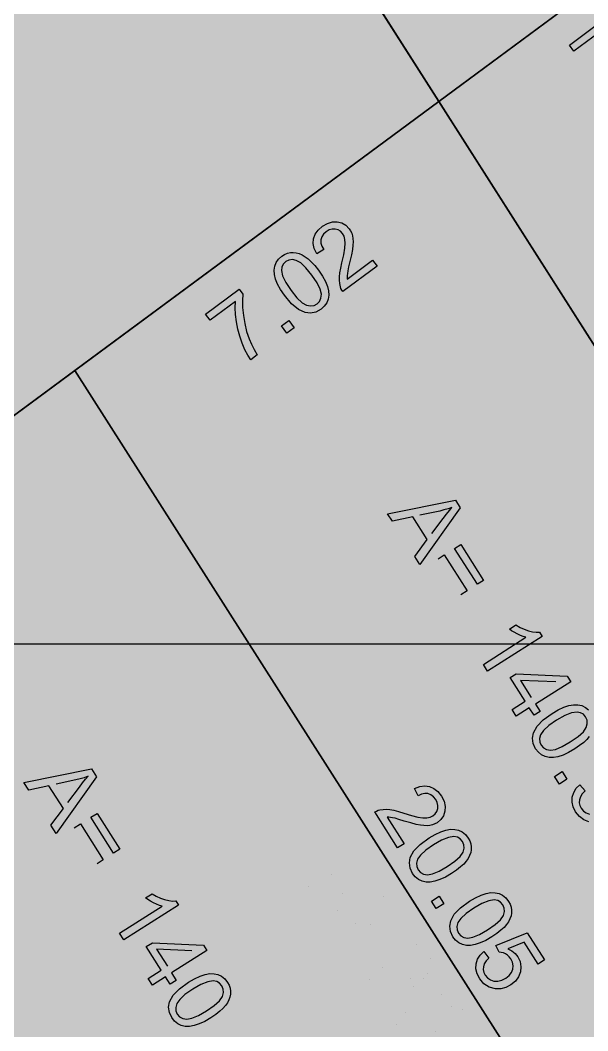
# Model space of a CAD drawing. Extents: x -5280327 to 29700, y -3925683 to 5564800.
# Drawn here: x 21262 to 21607, y 8263 to 8877 of the extents above; entities that cross this region are included whole.
import ezdxf

# ---------------------------------------------------------------- set-up
doc = ezdxf.new("R2010")
doc.units = 0
doc.linetypes.add('6', pattern=[2640.874023, 1320.437012, -1320.437012])
doc.layers.get('0').update_dxf_attribs({"linetype": 'CONTINUOUS'})
doc.layers.add('31_PREDIOS_TOTAL', color=7, linetype='CONTINUOUS')
doc.layers.add('LOTES', color=7, linetype='CONTINUOUS')

msp = doc.modelspace()

# ---------------------------------------------------------------- linework, layer by layer
at = {"color": 7, "linetype": '6', "const_width": 10343.08}
msp.add_lwpolyline([(0, 29405.62), (24528.32, 0)], dxfattribs=at)
msp.add_lwpolyline([(0, 29405.62), (24528.32, 0)], dxfattribs=at)
at = {"color": 7}
msp.add_polyline3d([(20853.52, 8337.5, 66160.85), (22179.21, 9318.13, 66160.85)], dxfattribs=at)
at = {"layer": '31_PREDIOS_TOTAL', "color": 7, "const_width": 0.00153}
for points in [[(21446.27, 8345.39), (21442.37, 8342.9), (21428.46, 8364.74), (21428.46, 8364.74), (21429.45, 8365.32), (21430.49, 8365.76), (21431.58, 8366.06), (21431.58, 8366.06), (21433.49, 8366.34), (21435.52, 8366.38), (21437.68, 8366.19), (21437.68, 8366.19), (21440.09, 8365.75), (21442.88, 8365.04), (21446.06, 8364.07), (21446.06, 8364.07), (21450.84, 8362.61), (21454.71, 8361.67), (21457.69, 8361.24), (21457.69, 8361.24), (21460.05, 8361.27), (21462.08, 8361.67), (21463.77, 8362.46), (21463.77, 8362.46), (21465.18, 8363.62), (21466.17, 8365.06), (21466.74, 8366.77), (21466.74, 8366.77), (21466.86, 8368.62), (21466.46, 8370.47), (21465.54, 8372.32), (21465.54, 8372.32), (21464.18, 8374.02), (21462.6, 8375.21), (21460.79, 8375.89), (21460.79, 8375.89), (21458.85, 8376.03), (21456.85, 8375.59), (21454.79, 8374.57), (21452.57, 8379.01), (21452.57, 8379.01), (21455.78, 8380.29), (21458.83, 8380.72), (21461.73, 8380.32), (21461.73, 8380.32), (21464.41, 8379.11), (21466.82, 8377.12), (21468.95, 8374.37), (21468.95, 8374.37), (21470.54, 8371.23), (21471.26, 8368.17), (21471.11, 8365.16), (21471.11, 8365.16), (21470.19, 8362.42), (21468.6, 8360.11), (21466.34, 8358.23), (21466.34, 8358.23), (21464.97, 8357.48), (21463.49, 8356.93), (21461.92, 8356.56), (21461.92, 8356.56), (21460.2, 8356.39), (21458.29, 8356.43), (21456.17, 8356.69), (21456.17, 8356.69), (21453.61, 8357.21), (21450.35, 8358.06), (21446.38, 8359.24), (21446.38, 8359.24), (21443.19, 8360.22), (21440.81, 8360.9), (21439.24, 8361.28), (21439.24, 8361.28), (21438.09, 8361.46), (21437, 8361.57), (21435.95, 8361.59), (21446.27, 8345.39)], [(21461.43, 8348.93), (21461.43, 8348.93), (21465.17, 8351.12), (21468.57, 8352.72), (21471.63, 8353.73), (21471.63, 8353.73), (21474.42, 8354.2), (21477.02, 8354.17), (21479.42, 8353.65), (21479.42, 8353.65), (21481.59, 8352.62), (21483.51, 8351.04), (21485.17, 8348.91), (21485.17, 8348.91), (21486.13, 8347.13), (21486.76, 8345.35), (21487.07, 8343.56), (21487.07, 8343.56), (21487.05, 8341.78), (21486.72, 8340.02), (21486.09, 8338.28), (21486.09, 8338.28), (21485.16, 8336.55), (21483.96, 8334.83), (21482.48, 8333.1), (21482.48, 8333.1), (21480.59, 8331.32), (21478.15, 8329.41), (21475.15, 8327.39), (21475.15, 8327.39), (21471.44, 8325.21), (21468.05, 8323.62), (21465, 8322.6), (21465, 8322.6), (21462.21, 8322.13), (21459.61, 8322.15), (21457.21, 8322.66), (21457.21, 8322.66), (21455.02, 8323.69), (21453.1, 8325.28), (21451.43, 8327.42), (21451.43, 8327.42), (21449.93, 8330.62), (21449.48, 8333.85), (21450.08, 8337.11), (21450.08, 8337.11), (21452.25, 8341.04), (21456.03, 8344.98), (21461.43, 8348.93)], [(21464.08, 8344.76), (21459.4, 8341.48), (21456.19, 8338.55), (21454.47, 8335.96), (21454.47, 8335.96), (21453.84, 8333.64), (21453.94, 8331.5), (21454.77, 8329.55), (21454.77, 8329.55), (21456.19, 8327.98), (21458.09, 8326.98), (21460.46, 8326.57), (21460.46, 8326.57), (21463.54, 8327.04), (21467.55, 8328.71), (21472.49, 8331.56), (21472.49, 8331.56), (21477.19, 8334.84), (21480.4, 8337.78), (21482.12, 8340.36), (21482.12, 8340.36), (21482.73, 8342.68), (21482.62, 8344.83), (21481.78, 8346.81), (21481.78, 8346.81), (21480.41, 8348.38), (21478.68, 8349.37), (21476.57, 8349.77), (21476.57, 8349.77), (21473.25, 8349.29), (21469.09, 8347.62), (21464.08, 8344.76)], [(21462.93, 8310.61), (21467.55, 8313.55), (21470.49, 8308.93), (21465.87, 8305.99), (21462.93, 8310.61)], [(21485.94, 8310.44), (21485.94, 8310.44), (21489.68, 8312.63), (21493.07, 8314.23), (21496.14, 8315.24), (21496.14, 8315.24), (21498.93, 8315.71), (21501.53, 8315.68), (21503.93, 8315.16), (21503.93, 8315.16), (21506.1, 8314.13), (21508.02, 8312.55), (21509.68, 8310.42), (21509.68, 8310.42), (21510.64, 8308.64), (21511.27, 8306.86), (21511.58, 8305.07), (21511.58, 8305.07), (21511.56, 8303.29), (21511.23, 8301.53), (21510.6, 8299.79), (21510.6, 8299.79), (21509.67, 8298.06), (21508.47, 8296.34), (21506.99, 8294.61), (21506.99, 8294.61), (21505.1, 8292.83), (21502.65, 8290.92), (21499.66, 8288.9), (21499.66, 8288.9), (21495.94, 8286.72), (21492.56, 8285.13), (21489.51, 8284.11), (21489.51, 8284.11), (21486.72, 8283.64), (21484.12, 8283.66), (21481.71, 8284.17), (21481.71, 8284.17), (21479.53, 8285.2), (21477.61, 8286.79), (21475.94, 8288.93), (21475.94, 8288.93), (21474.44, 8292.13), (21473.99, 8295.36), (21474.59, 8298.62), (21474.59, 8298.62), (21476.76, 8302.55), (21480.54, 8306.49), (21485.94, 8310.44)], [(21488.59, 8306.27), (21483.91, 8302.99), (21480.7, 8300.06), (21478.98, 8297.47), (21478.98, 8297.47), (21478.35, 8295.15), (21478.45, 8293.01), (21479.28, 8291.06), (21479.28, 8291.06), (21480.7, 8289.49), (21482.6, 8288.49), (21484.97, 8288.08), (21484.97, 8288.08), (21488.05, 8288.55), (21492.06, 8290.22), (21497, 8293.07), (21497, 8293.07), (21501.7, 8296.35), (21504.91, 8299.29), (21506.63, 8301.87), (21506.63, 8301.87), (21507.24, 8304.19), (21507.13, 8306.34), (21506.29, 8308.32), (21506.29, 8308.32), (21504.92, 8309.89), (21503.18, 8310.88), (21501.08, 8311.28), (21501.08, 8311.28), (21497.76, 8310.8), (21493.6, 8309.13), (21488.59, 8306.27)], [(21505.62, 8262.48), (21508.04, 8263.7), (21508.04, 8263.7), (21510.05, 8265.29), (21511.46, 8267.1), (21512.27, 8269.14), (21512.27, 8269.14), (21512.47, 8271.28), (21512.06, 8273.41), (21511.03, 8275.52), (21511.03, 8275.52), (21510.12, 8276.72), (21509.07, 8277.71), (21507.88, 8278.49), (21507.88, 8278.49), (21506.61, 8279.05), (21505.31, 8279.39), (21503.99, 8279.5), (21502.06, 8283.62), (21521.07, 8291.23), (21531.53, 8274.8), (21527.66, 8272.33), (21519.26, 8285.51), (21509.25, 8281.64), (21509.25, 8281.64), (21511.68, 8280.36), (21513.7, 8278.72), (21515.3, 8276.72), (21515.3, 8276.72), (21516.71, 8273.77), (21517.26, 8270.7), (21516.95, 8267.51), (21516.95, 8267.51), (21515.81, 8264.46), (21513.88, 8261.83)], [(21494.8, 8260.3), (21492.18, 8263.43), (21492.18, 8263.43), (21490.67, 8266.42), (21489.95, 8269.41), (21490.02, 8272.39), (21490.02, 8272.39), (21490.85, 8275.21), (21492.39, 8277.71), (21494.64, 8279.91)], [(21494.64, 8279.91), (21497.71, 8275.88), (21497.71, 8275.88), (21496.1, 8274.21), (21495.01, 8272.49), (21494.44, 8270.7), (21494.44, 8270.7), (21494.35, 8268.92), (21494.71, 8267.2), (21495.52, 8265.55), (21495.52, 8265.55), (21496.94, 8263.85), (21498.73, 8262.67)]]:
    msp.add_lwpolyline(points, dxfattribs=at)
at = {"layer": '31_PREDIOS_TOTAL', "color": 7}
for points in [[(21598.49, 8858.32, 33030.86), (21595.74, 8862.04, 33030.86), (21616.13, 8877.11, 33030.86)], [(21613.91, 8869.73, 33030.86), (21598.49, 8858.32, 33030.86)], [(21476.25, 8731.31, 33030.86), (21478.99, 8727.59, 33030.86), (21458.18, 8712.2, 33030.86), (21458.18, 8712.2, 33030.86), (21457.53, 8713.14, 33030.86), (21457.02, 8714.14, 33030.86), (21456.65, 8715.21, 33030.86), (21456.65, 8715.21, 33030.86), (21456.24, 8717.1, 33030.86), (21456.06, 8719.12, 33030.86), (21456.09, 8721.29, 33030.86), (21456.09, 8721.29, 33030.86), (21456.36, 8723.72, 33030.86), (21456.87, 8726.56, 33030.86), (21457.63, 8729.8, 33030.86), (21457.63, 8729.8, 33030.86), (21458.75, 8734.67, 33030.86), (21459.41, 8738.6, 33030.86), (21459.63, 8741.6, 33030.86), (21459.63, 8741.6, 33030.86), (21459.44, 8743.95, 33030.86), (21458.9, 8745.94, 33030.86), (21457.99, 8747.58, 33030.86), (21457.99, 8747.58, 33030.86), (21456.74, 8748.9, 33030.86), (21455.23, 8749.78, 33030.86), (21453.48, 8750.24, 33030.86), (21453.48, 8750.24, 33030.86), (21451.63, 8750.23, 33030.86), (21449.81, 8749.7, 33030.86), (21448.03, 8748.65, 33030.86), (21448.03, 8748.65, 33030.86), (21446.43, 8747.18, 33030.86), (21445.36, 8745.52, 33030.86), (21444.8, 8743.67, 33030.86), (21444.8, 8743.67, 33030.86), (21444.8, 8741.72, 33030.86), (21445.38, 8739.76, 33030.86), (21446.54, 8737.78, 33030.86), (21442.26, 8735.25, 33030.86), (21442.26, 8735.25, 33030.86), (21440.77, 8738.36, 33030.86), (21440.12, 8741.38, 33030.86), (21440.32, 8744.29, 33030.86), (21440.32, 8744.29, 33030.86), (21441.34, 8747.05, 33030.86), (21443.15, 8749.59, 33030.86), (21445.75, 8751.91, 33030.86), (21445.75, 8751.91, 33030.86), (21448.77, 8753.72, 33030.86), (21451.78, 8754.65, 33030.86), (21454.78, 8754.71, 33030.86), (21454.78, 8754.71, 33030.86), (21457.59, 8753.99, 33030.86), (21460, 8752.56, 33030.86), (21462.03, 8750.43, 33030.86), (21462.03, 8750.43, 33030.86), (21462.87, 8749.12, 33030.86), (21463.53, 8747.69, 33030.86), (21464.01, 8746.15, 33030.86), (21464.01, 8746.15, 33030.86), (21464.29, 8744.44, 33030.86), (21464.39, 8742.53, 33030.86), (21464.28, 8740.4, 33030.86), (21464.28, 8740.4, 33030.86), (21463.94, 8737.81, 33030.86), (21463.32, 8734.49, 33030.86), (21462.42, 8730.45, 33030.86), (21462.42, 8730.45, 33030.86), (21461.67, 8727.2, 33030.86), (21461.15, 8724.78, 33030.86), (21460.89, 8723.19, 33030.86), (21460.89, 8723.19, 33030.86), (21460.78, 8722.03, 33030.86), (21460.75, 8720.93, 33030.86), (21460.8, 8719.88, 33030.86), (21476.25, 8731.31, 33030.86)], [(21422.73, 8709.99, 33030.86), (21422.73, 8709.99, 33030.86), (21420.28, 8713.57, 33030.86), (21418.45, 8716.85, 33030.86), (21417.23, 8719.83, 33030.86), (21417.23, 8719.83, 33030.86), (21416.57, 8722.59, 33030.86), (21416.41, 8725.18, 33030.86), (21416.76, 8727.61, 33030.86), (21416.76, 8727.61, 33030.86), (21417.64, 8729.85, 33030.86), (21419.08, 8731.87, 33030.86), (21421.09, 8733.68, 33030.86), (21421.09, 8733.68, 33030.86), (21422.8, 8734.76, 33030.86), (21424.53, 8735.52, 33030.86), (21426.29, 8735.94, 33030.86), (21426.29, 8735.94, 33030.86), (21428.07, 8736.05, 33030.86), (21429.85, 8735.85, 33030.86), (21431.63, 8735.34, 33030.86), (21431.63, 8735.34, 33030.86), (21433.41, 8734.53, 33030.86), (21435.22, 8733.45, 33030.86), (21437.05, 8732.1, 33030.86), (21437.05, 8732.1, 33030.86), (21438.96, 8730.34, 33030.86), (21441.03, 8728.03, 33030.86), (21443.26, 8725.18, 33030.86), (21443.26, 8725.18, 33030.86), (21445.69, 8721.63, 33030.86), (21447.52, 8718.37, 33030.86), (21448.74, 8715.4, 33030.86), (21448.74, 8715.4, 33030.86), (21449.41, 8712.64, 33030.86), (21449.57, 8710.05, 33030.86), (21449.23, 8707.61, 33030.86), (21449.23, 8707.61, 33030.86), (21448.35, 8705.37, 33030.86), (21446.9, 8703.34, 33030.86), (21444.88, 8701.52, 33030.86), (21444.88, 8701.52, 33030.86), (21441.79, 8699.8, 33030.86), (21438.6, 8699.13, 33030.86), (21435.31, 8699.5, 33030.86), (21435.31, 8699.5, 33030.86), (21431.23, 8701.39, 33030.86), (21427.04, 8704.89, 33030.86), (21422.73, 8709.99, 33030.86)], [(21426.7, 8712.93, 33030.86), (21430.3, 8708.49, 33030.86), (21433.45, 8705.5, 33030.86), (21436.15, 8703.96, 33030.86), (21436.15, 8703.96, 33030.86), (21438.51, 8703.49, 33030.86), (21440.63, 8703.74, 33030.86), (21442.52, 8704.7, 33030.86), (21442.52, 8704.7, 33030.86), (21443.99, 8706.23, 33030.86), (21444.85, 8708.2, 33030.86), (21445.1, 8710.59, 33030.86), (21445.1, 8710.59, 33030.86), (21444.41, 8713.63, 33030.86), (21442.47, 8717.51, 33030.86), (21439.29, 8722.24, 33030.86), (21439.29, 8722.24, 33030.86), (21435.68, 8726.7, 33030.86), (21432.53, 8729.69, 33030.86), (21429.83, 8731.23, 33030.86), (21429.83, 8731.23, 33030.86), (21427.47, 8731.68, 33030.86), (21425.33, 8731.42, 33030.86), (21423.42, 8730.44, 33030.86), (21423.42, 8730.44, 33030.86), (21421.95, 8728.97, 33030.86), (21421.08, 8727.17, 33030.86), (21420.83, 8725.04, 33030.86), (21420.83, 8725.04, 33030.86), (21421.54, 8721.76, 33030.86), (21423.5, 8717.73, 33030.86), (21426.7, 8712.93, 33030.86)], [(21377.54, 8694.88, 33030.86), (21374.8, 8698.6, 33030.86), (21395.18, 8713.68, 33030.86), (21397.4, 8710.67, 33030.86), (21397.4, 8710.67, 33030.86), (21397.16, 8706.82, 33030.86), (21397.27, 8702.52, 33030.86), (21397.73, 8697.76, 33030.86), (21397.73, 8697.76, 33030.86), (21398.56, 8692.84, 33030.86), (21399.72, 8688.08, 33030.86), (21401.24, 8683.47, 33030.86), (21401.24, 8683.47, 33030.86), (21402.57, 8680.25, 33030.86), (21404.21, 8677, 33030.86), (21406.16, 8673.72, 33030.86), (21402.19, 8670.78, 33030.86), (21402.19, 8670.78, 33030.86), (21400.42, 8673.57, 33030.86), (21398.69, 8676.92, 33030.86), (21397.01, 8680.84, 33030.86), (21397.01, 8680.84, 33030.86), (21395.51, 8685.09, 33030.86), (21394.34, 8689.46, 33030.86), (21393.51, 8693.95, 33030.86), (21393.51, 8693.95, 33030.86), (21393, 8698.35, 33030.86), (21392.82, 8702.46, 33030.86), (21392.97, 8706.29, 33030.86), (21377.54, 8694.88, 33030.86)], [(21424.16, 8687.03, 33030.86), (21420.9, 8691.43, 33030.86), (21425.31, 8694.69, 33030.86), (21428.56, 8690.29, 33030.86), (21424.16, 8687.03, 33030.86)], [(21485.34, 8577.27, 33030.86), (21526.47, 8585.56, 33030.86), (21529.46, 8580.85, 33030.86), (21504.98, 8546.33, 33030.86), (21501.82, 8551.31, 33030.86), (21509.39, 8561.53, 33030.86), (21500.61, 8575.35, 33030.86), (21488.29, 8572.63, 33030.86), (21485.34, 8577.27, 33030.86)], [(21512.09, 8565.14, 33030.86), (21519.06, 8574.41, 33030.86), (21519.06, 8574.41, 33030.86), (21521.06, 8577.03, 33030.86), (21522.85, 8579.26, 33030.86), (21524.43, 8581.1, 33030.86), (21524.43, 8581.1, 33030.86), (21522.01, 8580.24, 33030.86), (21519.52, 8579.5, 33030.86), (21516.98, 8578.88, 33030.86), (21504.98, 8576.35, 33030.86)], [(21539.87, 8534.33, 33030.86), (21526.02, 8556.17, 33030.86), (21529.81, 8558.57, 33030.86), (21543.66, 8536.74, 33030.86), (21539.87, 8534.33, 33030.86)], [(21515.98, 8549.79, 33030.86), (21519.77, 8552.2, 33030.86), (21533.63, 8530.37, 33030.86), (21529.84, 8527.96, 33030.86)], [(21546.05, 8481.64, 33030.86), (21543.47, 8485.7, 33030.86), (21569.34, 8502.12, 33030.86), (21569.34, 8502.12, 33030.86), (21567.72, 8502.61, 33030.86), (21565.98, 8503.3, 33030.86), (21564.1, 8504.19, 33030.86), (21564.1, 8504.19, 33030.86), (21562.27, 8505.18, 33030.86), (21560.67, 8506.16, 33030.86), (21559.29, 8507.13, 33030.86), (21563.22, 8509.62, 33030.86), (21563.22, 8509.62, 33030.86), (21565.74, 8508.17, 33030.86), (21568.29, 8507.01, 33030.86), (21570.87, 8506.13, 33030.86), (21570.87, 8506.13, 33030.86), (21573.35, 8505.55, 33030.86), (21575.59, 8505.29, 33030.86), (21577.59, 8505.33, 33030.86), (21579.25, 8502.71, 33030.86), (21546.05, 8481.64, 33030.86)], [(21560.91, 8458.23, 33030.86), (21568.82, 8463.25, 33030.86), (21559.72, 8477.6, 33030.86), (21563.44, 8479.96, 33030.86), (21594.45, 8478.47, 33030.86), (21596.55, 8475.15, 33030.86), (21575.12, 8461.55, 33030.86), (21577.96, 8457.09, 33030.86), (21574.24, 8454.73, 33030.86), (21571.4, 8459.19, 33030.86), (21563.48, 8454.17, 33030.86), (21560.91, 8458.23, 33030.86)], [(21587.45, 8475.08, 33030.86), (21565.97, 8475.97, 33030.86), (21572.55, 8465.61, 33030.86)], [(21585.26, 8455.9, 33030.86), (21585.26, 8455.9, 33030.86), (21589, 8458.09, 33030.86), (21592.4, 8459.68, 33030.86), (21595.47, 8460.69, 33030.86), (21595.47, 8460.69, 33030.86), (21598.26, 8461.15, 33030.86), (21600.86, 8461.12, 33030.86), (21603.26, 8460.6, 33030.86), (21603.26, 8460.6, 33030.86), (21605.43, 8459.56, 33030.86), (21607.34, 8457.98, 33030.86)], [(21607.77, 8441.77, 33030.86), (21606.29, 8440.04, 33030.86), (21606.29, 8440.04, 33030.86), (21604.4, 8438.26, 33030.86), (21601.95, 8436.36, 33030.86), (21598.95, 8434.34, 33030.86), (21598.95, 8434.34, 33030.86), (21595.23, 8432.17, 33030.86), (21591.85, 8430.58, 33030.86), (21588.79, 8429.57, 33030.86), (21588.79, 8429.57, 33030.86), (21586, 8429.1, 33030.86), (21583.4, 8429.12, 33030.86), (21581, 8429.64, 33030.86), (21581, 8429.64, 33030.86), (21578.82, 8430.67, 33030.86), (21576.9, 8432.27, 33030.86), (21575.23, 8434.41, 33030.86), (21575.23, 8434.41, 33030.86), (21573.73, 8437.61, 33030.86), (21573.29, 8440.84, 33030.86), (21573.89, 8444.1, 33030.86), (21573.89, 8444.1, 33030.86), (21576.07, 8448.03, 33030.86), (21579.86, 8451.96, 33030.86), (21585.26, 8455.9, 33030.86)], [(21587.91, 8451.73, 33030.86), (21583.22, 8448.45, 33030.86), (21580.01, 8445.53, 33030.86), (21578.28, 8442.94, 33030.86), (21578.28, 8442.94, 33030.86), (21577.65, 8440.62, 33030.86), (21577.75, 8438.48, 33030.86), (21578.57, 8436.53, 33030.86), (21578.57, 8436.53, 33030.86), (21579.99, 8434.95, 33030.86), (21581.89, 8433.96, 33030.86), (21584.26, 8433.54, 33030.86), (21584.26, 8433.54, 33030.86), (21587.34, 8434.01, 33030.86), (21591.35, 8435.67, 33030.86), (21596.3, 8438.51, 33030.86), (21596.3, 8438.51, 33030.86), (21601, 8441.79, 33030.86), (21604.21, 8444.72, 33030.86), (21605.94, 8447.3, 33030.86), (21605.94, 8447.3, 33030.86), (21606.56, 8449.62, 33030.86), (21606.45, 8451.77, 33030.86), (21605.61, 8453.75, 33030.86), (21605.61, 8453.75, 33030.86), (21604.24, 8455.33, 33030.86), (21602.51, 8456.31, 33030.86), (21600.41, 8456.72, 33030.86), (21600.41, 8456.72, 33030.86), (21597.08, 8456.24, 33030.86), (21592.92, 8454.58, 33030.86), (21587.91, 8451.73, 33030.86)], [(21264.39, 8413.84, 33030.86), (21305.52, 8422.13, 33030.86), (21308.51, 8417.41, 33030.86), (21284.03, 8382.89, 33030.86), (21280.87, 8387.87, 33030.86), (21288.44, 8398.09, 33030.86), (21279.66, 8411.91, 33030.86), (21267.34, 8409.19, 33030.86), (21264.39, 8413.84, 33030.86)], [(21586.71, 8417.58, 33030.86), (21591.33, 8420.52, 33030.86), (21594.27, 8415.89, 33030.86), (21589.64, 8412.96, 33030.86), (21586.71, 8417.58, 33030.86)], [(21291.14, 8401.7, 33030.86), (21298.11, 8410.97, 33030.86), (21298.11, 8410.97, 33030.86), (21300.11, 8413.59, 33030.86), (21301.9, 8415.82, 33030.86), (21303.48, 8417.67, 33030.86), (21303.48, 8417.67, 33030.86), (21301.06, 8416.8, 33030.86), (21298.58, 8416.06, 33030.86), (21296.03, 8415.44, 33030.86), (21284.03, 8412.91, 33030.86)], [(21495.32, 8376.62, 33030.86), (21491.42, 8374.14, 33030.86), (21477.52, 8395.98, 33030.86), (21477.52, 8395.98, 33030.86), (21478.5, 8396.56, 33030.86), (21479.54, 8397, 33030.86), (21480.63, 8397.3, 33030.86), (21480.63, 8397.3, 33030.86), (21482.54, 8397.57, 33030.86), (21484.57, 8397.61, 33030.86), (21486.73, 8397.42, 33030.86), (21486.73, 8397.42, 33030.86), (21489.14, 8396.98, 33030.86), (21491.93, 8396.28, 33030.86), (21495.11, 8395.3, 33030.86), (21495.11, 8395.3, 33030.86), (21499.89, 8393.85, 33030.86), (21503.77, 8392.9, 33030.86), (21506.74, 8392.48, 33030.86), (21506.74, 8392.48, 33030.86), (21509.1, 8392.5, 33030.86), (21511.13, 8392.91, 33030.86), (21512.83, 8393.69, 33030.86), (21512.83, 8393.69, 33030.86), (21514.23, 8394.85, 33030.86), (21515.22, 8396.29, 33030.86), (21515.8, 8398.01, 33030.86), (21515.8, 8398.01, 33030.86), (21515.91, 8399.86, 33030.86), (21515.51, 8401.71, 33030.86), (21514.59, 8403.56, 33030.86), (21514.59, 8403.56, 33030.86), (21513.23, 8405.26, 33030.86), (21511.65, 8406.45, 33030.86), (21509.85, 8407.13, 33030.86), (21509.85, 8407.13, 33030.86), (21507.9, 8407.26, 33030.86), (21505.9, 8406.82, 33030.86), (21503.85, 8405.81, 33030.86), (21501.62, 8410.25, 33030.86), (21501.62, 8410.25, 33030.86), (21504.83, 8411.52, 33030.86), (21507.89, 8411.96, 33030.86), (21510.78, 8411.55, 33030.86), (21510.78, 8411.55, 33030.86), (21513.46, 8410.34, 33030.86), (21515.87, 8408.36, 33030.86), (21518.01, 8405.61, 33030.86), (21518.01, 8405.61, 33030.86), (21519.59, 8402.47, 33030.86), (21520.31, 8399.4, 33030.86), (21520.16, 8396.4, 33030.86), (21520.16, 8396.4, 33030.86), (21519.24, 8393.65, 33030.86), (21517.65, 8391.34, 33030.86), (21515.39, 8389.47, 33030.86), (21515.39, 8389.47, 33030.86), (21514.02, 8388.72, 33030.86), (21512.55, 8388.16, 33030.86), (21510.98, 8387.8, 33030.86), (21510.98, 8387.8, 33030.86), (21509.26, 8387.63, 33030.86), (21507.34, 8387.67, 33030.86), (21505.23, 8387.92, 33030.86), (21505.23, 8387.92, 33030.86), (21502.66, 8388.44, 33030.86), (21499.4, 8389.29, 33030.86), (21495.43, 8390.47, 33030.86), (21495.43, 8390.47, 33030.86), (21492.24, 8391.45, 33030.86), (21489.86, 8392.13, 33030.86), (21488.29, 8392.51, 33030.86), (21488.29, 8392.51, 33030.86), (21487.14, 8392.7, 33030.86), (21486.05, 8392.8, 33030.86), (21485, 8392.82, 33030.86), (21495.32, 8376.62, 33030.86)], [(21607.59, 8390.05, 33030.86), (21604.46, 8391.27, 33030.86), (21601.77, 8393.3, 33030.86), (21599.51, 8396.12, 33030.86), (21599.51, 8396.12, 33030.86), (21598.06, 8399.04, 33030.86), (21597.39, 8402, 33030.86), (21597.51, 8404.99, 33030.86), (21597.51, 8404.99, 33030.86), (21598.37, 8407.84, 33030.86), (21599.91, 8410.36, 33030.86), (21602.15, 8412.54, 33030.86)], [(21602.15, 8412.54, 33030.86), (21605.27, 8408.83, 33030.86), (21605.27, 8408.83, 33030.86), (21603.55, 8406.93, 33030.86), (21602.39, 8405.08, 33030.86), (21601.81, 8403.29, 33030.86), (21601.81, 8403.29, 33030.86), (21601.72, 8401.55, 33030.86), (21602.08, 8399.86, 33030.86), (21602.88, 8398.23, 33030.86), (21602.88, 8398.23, 33030.86), (21604.25, 8396.56, 33030.86), (21605.94, 8395.37, 33030.86), (21607.94, 8394.65, 33030.86)], [(21318.93, 8370.89, 33030.86), (21305.07, 8392.73, 33030.86), (21308.86, 8395.13, 33030.86), (21322.72, 8373.3, 33030.86), (21318.93, 8370.89, 33030.86)], [(21295.03, 8386.36, 33030.86), (21298.82, 8388.76, 33030.86), (21312.68, 8366.93, 33030.86), (21308.89, 8364.52, 33030.86)], [(21510.48, 8380.16, 33030.86), (21510.48, 8380.16, 33030.86), (21514.22, 8382.36, 33030.86), (21517.62, 8383.96, 33030.86), (21520.68, 8384.96, 33030.86), (21520.68, 8384.96, 33030.86), (21523.48, 8385.43, 33030.86), (21526.07, 8385.41, 33030.86), (21528.47, 8384.89, 33030.86), (21528.47, 8384.89, 33030.86), (21530.64, 8383.85, 33030.86), (21532.56, 8382.27, 33030.86), (21534.22, 8380.14, 33030.86), (21534.22, 8380.14, 33030.86), (21535.18, 8378.36, 33030.86), (21535.82, 8376.58, 33030.86), (21536.12, 8374.79, 33030.86), (21536.12, 8374.79, 33030.86), (21536.1, 8373.01, 33030.86), (21535.78, 8371.25, 33030.86), (21535.14, 8369.52, 33030.86), (21535.14, 8369.52, 33030.86), (21534.21, 8367.79, 33030.86), (21533.01, 8366.06, 33030.86), (21531.54, 8364.34, 33030.86), (21531.54, 8364.34, 33030.86), (21529.64, 8362.55, 33030.86), (21527.2, 8360.65, 33030.86), (21524.2, 8358.62, 33030.86), (21524.2, 8358.62, 33030.86), (21520.49, 8356.44, 33030.86), (21517.11, 8354.85, 33030.86), (21514.05, 8353.84, 33030.86), (21514.05, 8353.84, 33030.86), (21511.26, 8353.37, 33030.86), (21508.66, 8353.38, 33030.86), (21506.26, 8353.9, 33030.86), (21506.26, 8353.9, 33030.86), (21504.08, 8354.93, 33030.86), (21502.15, 8356.52, 33030.86), (21500.48, 8358.66, 33030.86), (21500.48, 8358.66, 33030.86), (21498.98, 8361.86, 33030.86), (21498.53, 8365.09, 33030.86), (21499.13, 8368.35, 33030.86), (21499.13, 8368.35, 33030.86), (21501.3, 8372.28, 33030.86), (21505.08, 8376.22, 33030.86), (21510.48, 8380.16, 33030.86)], [(21513.14, 8376, 33030.86), (21508.45, 8372.72, 33030.86), (21505.25, 8369.78, 33030.86), (21503.52, 8367.2, 33030.86), (21503.52, 8367.2, 33030.86), (21502.9, 8364.88, 33030.86), (21503, 8362.74, 33030.86), (21503.82, 8360.78, 33030.86), (21503.82, 8360.78, 33030.86), (21505.24, 8359.21, 33030.86), (21507.14, 8358.22, 33030.86), (21509.52, 8357.81, 33030.86), (21509.52, 8357.81, 33030.86), (21512.59, 8358.28, 33030.86), (21516.6, 8359.94, 33030.86), (21521.55, 8362.79, 33030.86), (21521.55, 8362.79, 33030.86), (21526.24, 8366.08, 33030.86), (21529.45, 8369.01, 33030.86), (21531.17, 8371.6, 33030.86), (21531.17, 8371.6, 33030.86), (21531.79, 8373.92, 33030.86), (21531.67, 8376.07, 33030.86), (21530.83, 8378.05, 33030.86), (21530.83, 8378.05, 33030.86), (21529.46, 8379.62, 33030.86), (21527.73, 8380.6, 33030.86), (21525.63, 8381, 33030.86), (21525.63, 8381, 33030.86), (21522.3, 8380.52, 33030.86), (21518.14, 8378.85, 33030.86), (21513.14, 8376, 33030.86)], [(21534.99, 8341.67, 33030.86), (21534.99, 8341.67, 33030.86), (21538.73, 8343.87, 33030.86), (21542.13, 8345.47, 33030.86), (21545.19, 8346.47, 33030.86), (21545.19, 8346.47, 33030.86), (21547.98, 8346.94, 33030.86), (21550.58, 8346.92, 33030.86), (21552.98, 8346.4, 33030.86), (21552.98, 8346.4, 33030.86), (21555.15, 8345.36, 33030.86), (21557.07, 8343.78, 33030.86), (21558.73, 8341.65, 33030.86), (21558.73, 8341.65, 33030.86), (21559.69, 8339.87, 33030.86), (21560.33, 8338.09, 33030.86), (21560.63, 8336.3, 33030.86), (21560.63, 8336.3, 33030.86), (21560.61, 8334.52, 33030.86), (21560.29, 8332.76, 33030.86), (21559.65, 8331.03, 33030.86), (21559.65, 8331.03, 33030.86), (21558.72, 8329.3, 33030.86), (21557.52, 8327.57, 33030.86), (21556.04, 8325.85, 33030.86), (21556.04, 8325.85, 33030.86), (21554.15, 8324.06, 33030.86), (21551.71, 8322.16, 33030.86), (21548.71, 8320.13, 33030.86), (21548.71, 8320.13, 33030.86), (21545, 8317.95, 33030.86), (21541.62, 8316.36, 33030.86), (21538.56, 8315.35, 33030.86), (21538.56, 8315.35, 33030.86), (21535.77, 8314.88, 33030.86), (21533.17, 8314.89, 33030.86), (21530.77, 8315.41, 33030.86), (21530.77, 8315.41, 33030.86), (21528.59, 8316.44, 33030.86), (21526.66, 8318.03, 33030.86), (21524.99, 8320.17, 33030.86), (21524.99, 8320.17, 33030.86), (21523.49, 8323.37, 33030.86), (21523.04, 8326.6, 33030.86), (21523.64, 8329.86, 33030.86), (21523.64, 8329.86, 33030.86), (21525.81, 8333.79, 33030.86), (21529.59, 8337.73, 33030.86), (21534.99, 8341.67, 33030.86)], [(21325.1, 8318.2, 33030.86), (21322.52, 8322.26, 33030.86), (21348.39, 8338.68, 33030.86), (21348.39, 8338.68, 33030.86), (21346.77, 8339.17, 33030.86), (21345.03, 8339.86, 33030.86), (21343.15, 8340.75, 33030.86), (21343.15, 8340.75, 33030.86), (21341.33, 8341.74, 33030.86), (21339.72, 8342.72, 33030.86), (21338.34, 8343.7, 33030.86), (21342.27, 8346.19, 33030.86), (21342.27, 8346.19, 33030.86), (21344.79, 8344.74, 33030.86), (21347.34, 8343.57, 33030.86), (21349.93, 8342.69, 33030.86), (21349.93, 8342.69, 33030.86), (21352.4, 8342.11, 33030.86), (21354.64, 8341.85, 33030.86), (21356.64, 8341.89, 33030.86), (21358.3, 8339.27, 33030.86), (21325.1, 8318.2, 33030.86)], [(21511.98, 8341.85, 33030.86), (21516.6, 8344.79, 33030.86), (21519.54, 8340.17, 33030.86), (21514.92, 8337.23, 33030.86), (21511.98, 8341.85, 33030.86)], [(21537.65, 8337.51, 33030.86), (21532.96, 8334.23, 33030.86), (21529.76, 8331.29, 33030.86), (21528.03, 8328.71, 33030.86), (21528.03, 8328.71, 33030.86), (21527.41, 8326.39, 33030.86), (21527.5, 8324.25, 33030.86), (21528.33, 8322.29, 33030.86), (21528.33, 8322.29, 33030.86), (21529.75, 8320.72, 33030.86), (21531.65, 8319.73, 33030.86), (21534.02, 8319.32, 33030.86), (21534.02, 8319.32, 33030.86), (21537.1, 8319.79, 33030.86), (21541.11, 8321.45, 33030.86), (21546.05, 8324.3, 33030.86), (21546.05, 8324.3, 33030.86), (21550.75, 8327.59, 33030.86), (21553.96, 8330.52, 33030.86), (21555.68, 8333.11, 33030.86), (21555.68, 8333.11, 33030.86), (21556.3, 8335.43, 33030.86), (21556.18, 8337.58, 33030.86), (21555.34, 8339.56, 33030.86), (21555.34, 8339.56, 33030.86), (21553.97, 8341.13, 33030.86), (21552.24, 8342.11, 33030.86), (21550.13, 8342.51, 33030.86), (21550.13, 8342.51, 33030.86), (21546.81, 8342.03, 33030.86), (21542.65, 8340.36, 33030.86), (21537.65, 8337.51, 33030.86)], [(21543.7, 8311.14, 33030.86), (21546.77, 8307.11, 33030.86), (21546.77, 8307.11, 33030.86), (21545.16, 8305.45, 33030.86), (21544.06, 8303.72, 33030.86), (21543.49, 8301.94, 33030.86), (21543.49, 8301.94, 33030.86), (21543.4, 8300.16, 33030.86), (21543.76, 8298.44, 33030.86), (21544.57, 8296.78, 33030.86), (21544.57, 8296.78, 33030.86), (21546, 8295.09, 33030.86), (21547.79, 8293.9, 33030.86), (21549.94, 8293.23, 33030.86), (21549.94, 8293.23, 33030.86), (21552.29, 8293.15, 33030.86), (21554.67, 8293.71, 33030.86), (21557.09, 8294.93, 33030.86), (21557.09, 8294.93, 33030.86), (21559.1, 8296.52, 33030.86), (21560.51, 8298.33, 33030.86), (21561.32, 8300.37, 33030.86), (21561.32, 8300.37, 33030.86), (21561.52, 8302.51, 33030.86), (21561.11, 8304.64, 33030.86), (21560.08, 8306.75, 33030.86), (21560.08, 8306.75, 33030.86), (21559.17, 8307.95, 33030.86), (21558.13, 8308.94, 33030.86), (21556.94, 8309.72, 33030.86), (21556.94, 8309.72, 33030.86), (21555.66, 8310.28, 33030.86), (21554.37, 8310.62, 33030.86), (21553.05, 8310.73, 33030.86), (21551.12, 8314.86, 33030.86), (21570.12, 8322.46, 33030.86), (21580.59, 8306.03, 33030.86), (21576.71, 8303.56, 33030.86), (21568.31, 8316.75, 33030.86), (21558.3, 8312.87, 33030.86), (21558.3, 8312.87, 33030.86), (21560.74, 8311.59, 33030.86), (21562.75, 8309.95, 33030.86), (21564.35, 8307.95, 33030.86), (21564.35, 8307.95, 33030.86), (21565.76, 8305.01, 33030.86), (21566.31, 8301.94, 33030.86), (21566, 8298.74, 33030.86), (21566, 8298.74, 33030.86), (21564.87, 8295.7, 33030.86), (21562.93, 8293.07, 33030.86), (21560.19, 8290.86, 33030.86), (21560.19, 8290.86, 33030.86), (21557.15, 8289.33, 33030.86), (21554.01, 8288.56, 33030.86), (21550.77, 8288.54, 33030.86), (21550.77, 8288.54, 33030.86), (21547.03, 8289.5, 33030.86), (21543.85, 8291.54, 33030.86), (21541.24, 8294.66, 33030.86), (21541.24, 8294.66, 33030.86), (21539.72, 8297.66, 33030.86), (21539, 8300.65, 33030.86), (21539.08, 8303.62, 33030.86), (21539.08, 8303.62, 33030.86), (21539.9, 8306.44, 33030.86), (21541.44, 8308.95, 33030.86), (21543.7, 8311.14, 33030.86)], [(21339.96, 8294.79, 33030.86), (21347.87, 8299.81, 33030.86), (21338.77, 8314.16, 33030.86), (21342.49, 8316.52, 33030.86), (21373.5, 8315.03, 33030.86), (21375.6, 8311.72, 33030.86), (21354.17, 8298.12, 33030.86), (21357.01, 8293.65, 33030.86), (21353.29, 8291.29, 33030.86), (21350.45, 8295.75, 33030.86), (21342.53, 8290.73, 33030.86), (21339.96, 8294.79, 33030.86)], [(21366.51, 8311.64, 33030.86), (21345.02, 8312.53, 33030.86), (21351.6, 8302.18, 33030.86)], [(21364.31, 8292.46, 33030.86), (21364.31, 8292.46, 33030.86), (21368.05, 8294.65, 33030.86), (21371.45, 8296.24, 33030.86), (21374.52, 8297.25, 33030.86), (21374.52, 8297.25, 33030.86), (21377.31, 8297.71, 33030.86), (21379.91, 8297.68, 33030.86), (21382.31, 8297.16, 33030.86), (21382.31, 8297.16, 33030.86), (21384.48, 8296.12, 33030.86), (21386.39, 8294.54, 33030.86), (21388.05, 8292.4, 33030.86), (21388.05, 8292.4, 33030.86), (21389.01, 8290.63, 33030.86), (21389.64, 8288.84, 33030.86), (21389.94, 8287.06, 33030.86), (21389.94, 8287.06, 33030.86), (21389.92, 8285.27, 33030.86), (21389.59, 8283.52, 33030.86), (21388.96, 8281.78, 33030.86), (21388.96, 8281.78, 33030.86), (21388.03, 8280.05, 33030.86), (21386.82, 8278.33, 33030.86), (21385.34, 8276.6, 33030.86), (21385.34, 8276.6, 33030.86), (21383.45, 8274.82, 33030.86), (21381, 8272.92, 33030.86), (21378, 8270.9, 33030.86), (21378, 8270.9, 33030.86), (21374.28, 8268.73, 33030.86), (21370.9, 8267.14, 33030.86), (21367.85, 8266.13, 33030.86), (21367.85, 8266.13, 33030.86), (21365.05, 8265.66, 33030.86), (21362.45, 8265.68, 33030.86), (21360.05, 8266.2, 33030.86), (21360.05, 8266.2, 33030.86), (21357.87, 8267.24, 33030.86), (21355.95, 8268.83, 33030.86), (21354.28, 8270.97, 33030.86), (21354.28, 8270.97, 33030.86), (21352.79, 8274.17, 33030.86), (21352.34, 8277.4, 33030.86), (21352.94, 8280.66, 33030.86), (21352.94, 8280.66, 33030.86), (21355.12, 8284.59, 33030.86), (21358.91, 8288.52, 33030.86), (21364.31, 8292.46, 33030.86)], [(21366.96, 8288.29, 33030.86), (21362.27, 8285.02, 33030.86), (21359.06, 8282.09, 33030.86), (21357.33, 8279.5, 33030.86), (21357.33, 8279.5, 33030.86), (21356.7, 8277.18, 33030.86), (21356.8, 8275.05, 33030.86), (21357.62, 8273.09, 33030.86), (21357.62, 8273.09, 33030.86), (21359.04, 8271.52, 33030.86), (21360.94, 8270.52, 33030.86), (21363.31, 8270.11, 33030.86), (21363.31, 8270.11, 33030.86), (21366.39, 8270.57, 33030.86), (21370.4, 8272.23, 33030.86), (21375.35, 8275.07, 33030.86), (21375.35, 8275.07, 33030.86), (21380.05, 8278.35, 33030.86), (21383.26, 8281.28, 33030.86), (21384.99, 8283.86, 33030.86), (21384.99, 8283.86, 33030.86), (21385.61, 8286.19, 33030.86), (21385.5, 8288.34, 33030.86), (21384.66, 8290.32, 33030.86), (21384.66, 8290.32, 33030.86), (21383.29, 8291.89, 33030.86), (21381.56, 8292.88, 33030.86), (21379.46, 8293.28, 33030.86), (21379.46, 8293.28, 33030.86), (21376.13, 8292.8, 33030.86), (21371.97, 8291.14, 33030.86), (21366.96, 8288.29, 33030.86)]]:
    msp.add_polyline3d(points, dxfattribs=at)
at = {"layer": 'Cuadricula Coordenadas', "color": 7}
msp.add_lwpolyline([(15472.17, 8498.16), (24151.22, 8498.16)], dxfattribs=at)
at = {"layer": 'LOTES', "color": 7}
for points in [[(22031.6, 9549.95, 33030.86), (21368.75, 9059.64, 33030.86), (21516.37, 8827.81, 33030.86), (22179.21, 9318.13, 33030.86), (22031.6, 9549.95, 33030.86)], [(21067.78, 9532.3, 66061.73), (21938.12, 8165.47, 66061.73)], [(21368.75, 9059.64, 33030.86), (20705.9, 8569.32, 33030.86), (20853.52, 8337.5, 33030.86), (21516.37, 8827.81, 33030.86), (21368.75, 9059.64, 33030.86)], [(21737.31, 8991.25, 33030.86), (21516.37, 8827.81, 33030.86), (21938.12, 8165.47, 33030.86), (22159.07, 8328.91, 33030.86), (21737.31, 8991.25, 33030.86)], [(21516.37, 8827.81, 33030.86), (21295.42, 8664.38, 33030.86), (21717.17, 8002.03, 33030.86), (21938.12, 8165.47, 33030.86), (21516.37, 8827.81, 33030.86)], [(21295.42, 8664.38, 33030.86), (21074.47, 8500.94, 33030.86), (21496.22, 7838.59, 33030.86), (21717.17, 8002.03, 33030.86), (21295.42, 8664.38, 33030.86)], [(21295.42, 8664.38, 66061.73), (21717.17, 8002.03, 66061.73)]]:
    msp.add_polyline3d(points, dxfattribs=at)

doc.saveas('drawing.dxf')
